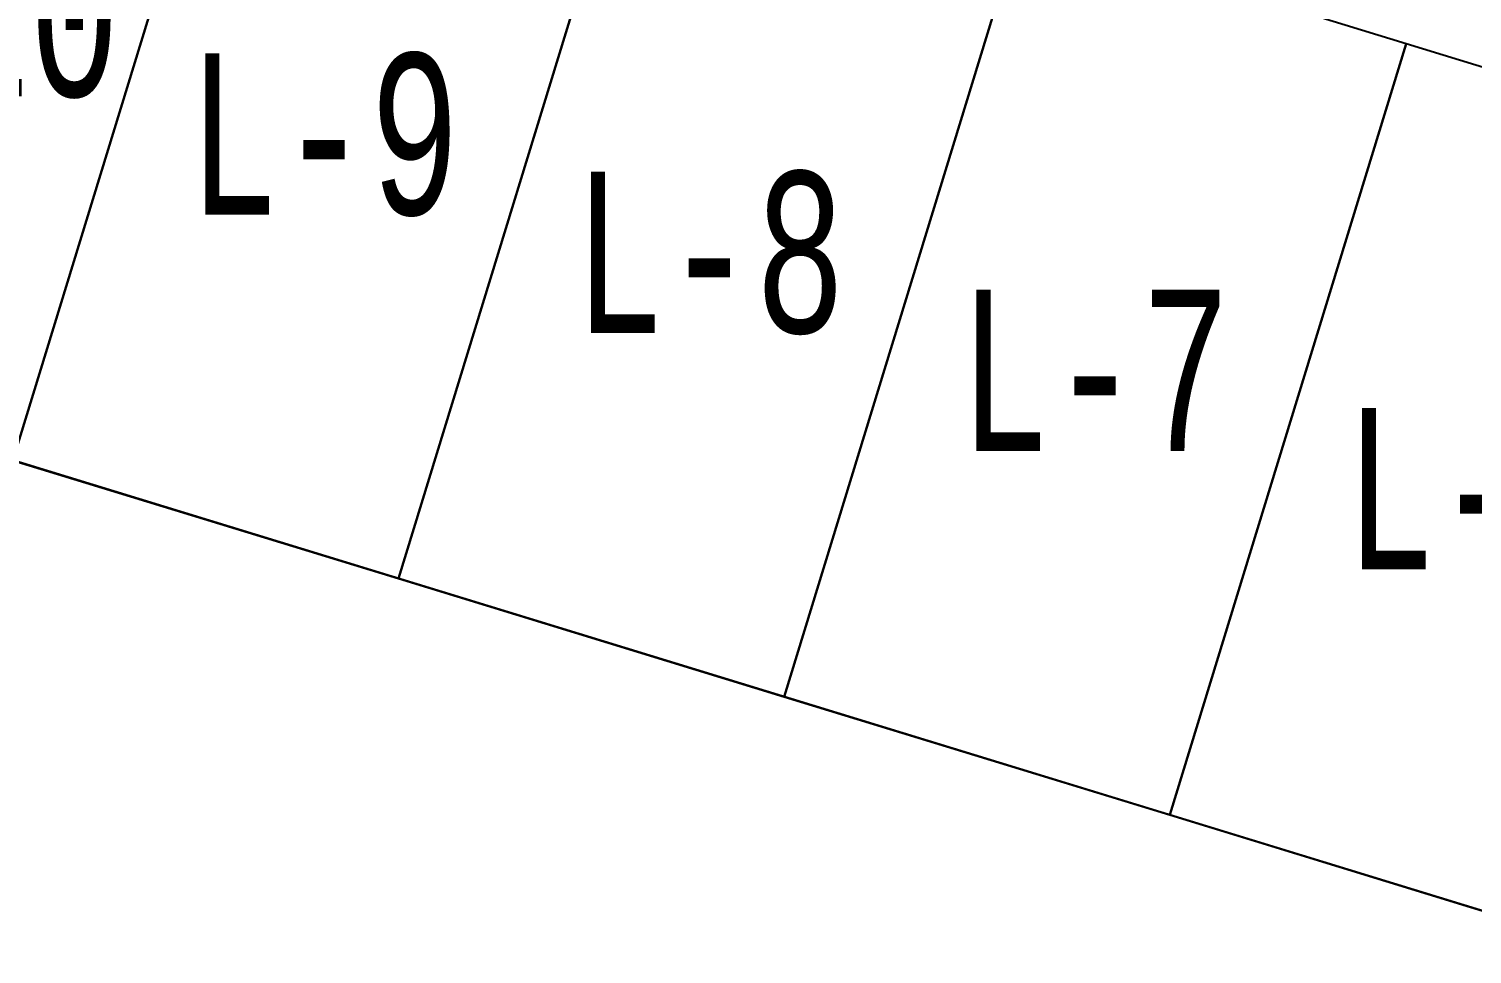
# Model space of a CAD drawing. Header units: millimetres. Extents: x 474016 to 477875, y 2288607 to 2292200.
# Drawn here: x 474323.49 to 474368.22, y 2289992.93 to 2290021.61 of the extents above; entities that cross this region are included whole.
import ezdxf
from ezdxf.enums import TextEntityAlignment as Align

# ---------------------------------------------------------------- set-up
doc = ezdxf.new("R2010")
doc.units = ezdxf.units.MM
doc.header["$LTSCALE"] = 50
doc.layers.add('CVL_LOTIF', color=1, linetype='Continuous')
doc.layers.add('LOTES', color=6, linetype='Continuous', lineweight=15)
doc.layers.add('MANZANAS', color=4, linetype='Continuous', lineweight=15)
doc.layers.add('MZ Y LT', color=7, linetype='Continuous', lineweight=13, true_color=0x0d2bf2)
doc.styles.add('MONOTXT4', font='MONOTXT4.shx', dxfattribs={"width": 0.55})

msp = doc.modelspace()

# ---------------------------------------------------------------- linework, layer by layer
at = {"layer": 'CVL_LOTIF'}
for points in [[(474330.32, 2290032.136), (474318.369, 2290035.799), (474311.043, 2290011.896), (474322.994, 2290008.233)], [(474342.271, 2290028.473), (474330.32, 2290032.136), (474322.994, 2290008.233), (474334.946, 2290004.57)], [(474354.223, 2290024.81), (474342.271, 2290028.473), (474334.946, 2290004.57), (474346.897, 2290000.907)], [(474366.174, 2290021.147), (474354.223, 2290024.81), (474346.897, 2290000.907), (474358.848, 2289997.244)], [(474378.125, 2290017.484), (474366.174, 2290021.147), (474358.848, 2289997.244), (474370.799, 2289993.581)], [(474430.556, 2289975.266), (474311.043, 2290011.896), (474287.6, 2289935.408), (474299.551, 2289931.745), (474311.502, 2289928.082), (474323.454, 2289924.419), (474335.405, 2289920.756), (474347.356, 2289917.093), (474359.308, 2289913.43), (474371.259, 2289909.767), (474383.21, 2289906.104), (474395.161, 2289902.441), (474407.113, 2289898.778)]]:
    msp.add_lwpolyline(points, close=True, dxfattribs=at)
at = {"layer": 'LOTES'}
for p, q in [((474322.994, 2290008.233), (474330.32, 2290032.136)), ((474334.946, 2290004.57), (474342.271, 2290028.473)), ((474346.897, 2290000.907), (474354.223, 2290024.81)), ((474358.848, 2289997.244), (474366.174, 2290021.147))]:
    msp.add_line(p, q, dxfattribs=at)
at = {"layer": 'MANZANAS'}
msp.add_line((474430.556, 2289975.266), (474311.043, 2290011.896), dxfattribs=at)

# ---------------------------------------------------------------- texts
at = {"layer": 'MZ Y LT', "lineweight": 13, "style": 'MONOTXT4', "width": 0.65}
for s, p in [('L-10', (474320.682, 2290022.016)), ('L-9', (474332.633, 2290018.353)), ('L-8', (474344.584, 2290014.69)), ('L-7', (474356.535, 2290011.027)), ('L-6', (474368.487, 2290007.364))]:
    msp.add_text(s, height=5, dxfattribs=at).set_placement(p, align=Align.MIDDLE)

doc.saveas('drawing.dxf')
